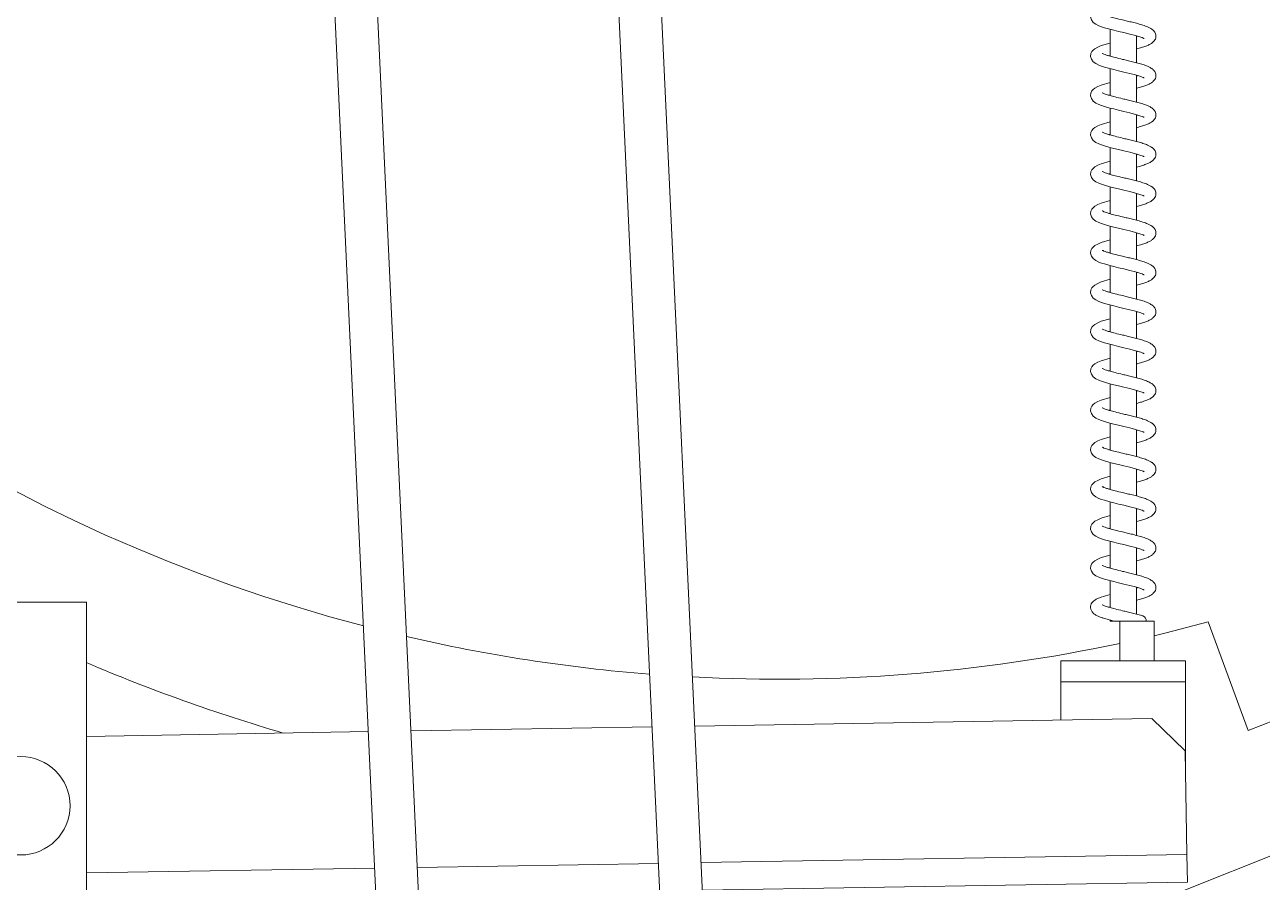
# Model space of a CAD drawing. Extents: x -2187 to 96136, y -11110 to 52208.
# Drawn here: x 42611.3 to 42988.3, y 19047.1 to 19308.3 of the extents above; entities that cross this region are included whole.
import ezdxf

# ---------------------------------------------------------------- set-up
doc = ezdxf.new("R2010")
doc.units = 0
doc.header["$LTSCALE"] = 1000
doc.header["$MEASUREMENT"] = 0

msp = doc.modelspace()

# ---------------------------------------------------------------- linework, layer by layer
at = {"color": 7, "linetype": 'Continuous', "lineweight": 15}
for p, q in [((42789.743, 19646.81), (42825.12, 18886.245)), ((42725.828, 18881.626), (42690.45, 19642.192)), ((42778.402, 19610.831), (42810.489, 18921.016)), ((42737.168, 18917.605), (42705.082, 19607.421)), ((42941.974, 19306.965), (42941.974, 19298.774)), ((42950.006, 19296.779), (42950.006, 19304.967)), ((42941.649, 19298.874), (42941.974, 19298.967)), ((42941.974, 19294.965), (42941.974, 19286.774)), ((42950.006, 19284.779), (42950.006, 19292.967)), ((42941.649, 19286.874), (42941.974, 19286.967)), ((42941.974, 19282.965), (42941.974, 19274.774)), ((42950.006, 19272.779), (42950.006, 19280.967)), ((42941.649, 19274.874), (42941.974, 19274.967)), ((42941.974, 19270.965), (42941.974, 19262.774)), ((42950.006, 19260.779), (42950.006, 19268.967)), ((42941.649, 19262.874), (42941.974, 19262.967)), ((42941.974, 19258.965), (42941.974, 19250.774)), ((42950.006, 19248.779), (42950.006, 19256.967)), ((42941.649, 19250.874), (42941.974, 19250.967)), ((42984.078, 19093.293), (43380.109, 19250.967)), ((42941.974, 19246.965), (42941.974, 19238.774)), ((42950.006, 19236.779), (42950.006, 19244.967)), ((42941.649, 19238.874), (42941.974, 19238.967)), ((42941.974, 19234.965), (42941.974, 19226.774)), ((42950.006, 19224.779), (42950.006, 19232.967)), ((42941.649, 19226.874), (42941.974, 19226.967)), ((42941.974, 19222.965), (42941.974, 19214.774)), ((42950.006, 19212.779), (42950.006, 19220.967)), ((42941.649, 19214.874), (42941.974, 19214.967)), ((42941.974, 19210.965), (42941.974, 19202.774)), ((42950.006, 19200.779), (42950.006, 19208.967)), ((42941.649, 19202.874), (42941.974, 19202.967)), ((42941.974, 19198.965), (42941.974, 19190.774)), ((42950.006, 19188.779), (42950.006, 19196.967)), ((42941.649, 19190.874), (42941.974, 19190.967)), ((42941.974, 19186.965), (42941.974, 19178.774)), ((42950.006, 19176.779), (42950.006, 19184.967)), ((42941.649, 19178.874), (42941.974, 19178.967)), ((42941.974, 19174.965), (42941.974, 19166.774)), ((42950.006, 19164.779), (42950.006, 19172.967)), ((42941.649, 19166.874), (42941.974, 19166.967)), ((42941.974, 19162.965), (42941.974, 19154.774)), ((42950.006, 19152.779), (42950.006, 19160.967)), ((42941.649, 19154.874), (42941.974, 19154.967)), ((42941.974, 19150.965), (42941.974, 19142.774)), ((42950.006, 19140.779), (42950.006, 19148.967)), ((42941.649, 19142.874), (42941.974, 19142.967)), ((42941.974, 19138.965), (42941.974, 19130.774)), ((42950.006, 19128.779), (42950.006, 19136.967)), ((42630.097, 19132.405), (42580.097, 19132.405)), ((42630.097, 19132.405), (42630.097, 19032.405)), ((42941.649, 19130.874), (42941.974, 19130.967)), ((42941.974, 19126.965), (42941.974, 19126.594)), ((42943.177, 19126.594), (42941.974, 19126.594)), ((42944.907, 19126.594), (42944.907, 19114.594)), ((42944.907, 19126.594), (42955.404, 19126.594)), ((42955.404, 19126.594), (42955.404, 19114.594)), ((42971.916, 19126.385), (42984.078, 19093.293)), ((42940.829, 19114.594), (42926.99, 19114.594)), ((42926.99, 19114.594), (42926.99, 19108.194)), ((42944.907, 19114.594), (42940.829, 19114.594)), ((42944.907, 19114.594), (42951.228, 19114.594)), ((42964.99, 19114.594), (42951.228, 19114.594)), ((42964.99, 19114.594), (42964.99, 19108.194)), ((42964.99, 19108.194), (42926.99, 19108.194)), ((42926.99, 19108.194), (42926.99, 19096.491)), ((42964.99, 19108.194), (42964.99, 19079.753)), ((42729.001, 19093.19), (42802.423, 19094.414)), ((42815.427, 19094.631), (42954.702, 19096.953)), ((42964.867, 19087.121), (42954.702, 19096.953)), ((42630.097, 19091.541), (42715.997, 19092.973)), ((42965.394, 19055.525), (42964.867, 19087.121)), ((43003.882, 19060.276), (42961.874, 19043.551)), ((42965.534, 19047.126), (42965.394, 19055.525)), ((42817.752, 19044.663), (42965.534, 19047.126))]:
    msp.add_line(p, q, dxfattribs=at)
at = {"color": 8, "linetype": 'Continuous', "lineweight": 15}
for p, q in [((42730.935, 19051.616), (42804.357, 19052.84)), ((42817.361, 19053.057), (42965.394, 19055.525)), ((42630.097, 19049.935), (42717.931, 19051.4))]:
    msp.add_line(p, q, dxfattribs=at)
at = {"color": 7, "linetype": 'Continuous', "lineweight": 15, "flags": 128}
for points in [[(42941.974, 19314.783), (42939.315, 19313.986), (42938.206, 19313.533), (42937.34, 19313.052), (42936.779, 19312.593), (42936.432, 19312.168), (42936.134, 19311.538), (42936.039, 19310.707), (42936.278, 19309.852), (42936.86, 19309.079), (42937.672, 19308.49), (42938.554, 19308.055), (42939.361, 19307.742), (42940.244, 19307.454), (42941.915, 19306.98), (42943.107, 19306.677), (42944.546, 19306.327), (42946.192, 19305.939), (42947.973, 19305.508), (42949.756, 19305.044), (42951.371, 19304.542), (42951.371, 19304.542)], [(42941.974, 19302.783), (42939.315, 19301.986), (42938.206, 19301.533), (42937.34, 19301.052), (42936.779, 19300.593), (42936.432, 19300.168), (42936.134, 19299.538), (42936.039, 19298.707), (42936.278, 19297.852), (42936.86, 19297.079), (42937.672, 19296.49), (42938.554, 19296.055), (42939.361, 19295.742), (42940.244, 19295.454), (42941.915, 19294.98), (42943.107, 19294.677), (42944.546, 19294.327), (42946.192, 19293.939), (42947.973, 19293.508), (42949.756, 19293.044), (42951.371, 19292.542), (42951.371, 19292.542)], [(42941.974, 19290.783), (42939.315, 19289.986), (42938.206, 19289.533), (42937.34, 19289.052), (42936.779, 19288.593), (42936.432, 19288.168), (42936.134, 19287.538), (42936.039, 19286.707), (42936.278, 19285.852), (42936.86, 19285.079), (42937.672, 19284.49), (42938.554, 19284.055), (42939.361, 19283.742), (42940.244, 19283.454), (42941.915, 19282.98), (42943.107, 19282.677), (42944.546, 19282.327), (42946.192, 19281.939), (42947.973, 19281.508), (42949.756, 19281.044), (42951.371, 19280.542), (42951.371, 19280.542)], [(42941.974, 19278.783), (42939.315, 19277.986), (42938.206, 19277.533), (42937.34, 19277.052), (42936.779, 19276.593), (42936.432, 19276.168), (42936.134, 19275.538), (42936.039, 19274.707), (42936.278, 19273.852), (42936.86, 19273.079), (42937.672, 19272.49), (42938.554, 19272.055), (42939.361, 19271.742), (42940.244, 19271.454), (42941.915, 19270.98), (42943.107, 19270.677), (42944.546, 19270.327), (42946.192, 19269.939), (42947.973, 19269.508), (42949.756, 19269.044), (42951.371, 19268.542), (42951.371, 19268.542)], [(42941.974, 19266.783), (42939.315, 19265.986), (42938.206, 19265.533), (42937.34, 19265.052), (42936.779, 19264.593), (42936.432, 19264.168), (42936.134, 19263.538), (42936.039, 19262.707), (42936.278, 19261.852), (42936.86, 19261.079), (42937.672, 19260.49), (42938.554, 19260.055), (42939.361, 19259.742), (42940.244, 19259.454), (42941.915, 19258.98), (42943.107, 19258.677), (42944.546, 19258.327), (42946.192, 19257.939), (42947.973, 19257.508), (42949.756, 19257.044), (42951.371, 19256.542), (42951.371, 19256.542)], [(42941.974, 19254.783), (42939.315, 19253.986), (42938.206, 19253.533), (42937.34, 19253.052), (42936.779, 19252.593), (42936.432, 19252.168), (42936.134, 19251.538), (42936.039, 19250.707), (42936.278, 19249.852), (42936.86, 19249.079), (42937.672, 19248.49), (42938.554, 19248.055), (42939.361, 19247.742), (42940.244, 19247.454), (42941.915, 19246.98), (42943.107, 19246.677), (42944.546, 19246.327), (42946.192, 19245.939), (42947.973, 19245.508), (42949.756, 19245.044), (42951.371, 19244.542), (42951.371, 19244.542)], [(42941.974, 19242.783), (42939.315, 19241.986), (42938.206, 19241.533), (42937.34, 19241.052), (42936.779, 19240.593), (42936.432, 19240.168), (42936.134, 19239.538), (42936.039, 19238.707), (42936.278, 19237.852), (42936.86, 19237.079), (42937.672, 19236.49), (42938.554, 19236.055), (42939.361, 19235.742), (42940.244, 19235.454), (42941.915, 19234.98), (42943.107, 19234.677), (42944.546, 19234.327), (42946.192, 19233.939), (42947.973, 19233.508), (42949.756, 19233.044), (42951.371, 19232.542), (42951.371, 19232.542)], [(42941.974, 19230.783), (42939.315, 19229.986), (42938.206, 19229.533), (42937.34, 19229.052), (42936.779, 19228.593), (42936.432, 19228.168), (42936.134, 19227.538), (42936.039, 19226.707), (42936.278, 19225.852), (42936.86, 19225.079), (42937.672, 19224.49), (42938.554, 19224.055), (42939.361, 19223.742), (42940.244, 19223.454), (42941.915, 19222.98), (42943.107, 19222.677), (42944.546, 19222.327), (42946.192, 19221.939), (42947.973, 19221.508), (42949.756, 19221.044), (42951.371, 19220.542), (42951.371, 19220.542)], [(42941.974, 19218.783), (42939.315, 19217.986), (42938.206, 19217.533), (42937.34, 19217.052), (42936.779, 19216.593), (42936.432, 19216.168), (42936.134, 19215.538), (42936.039, 19214.707), (42936.278, 19213.852), (42936.86, 19213.079), (42937.672, 19212.49), (42938.554, 19212.055), (42939.361, 19211.742), (42940.244, 19211.454), (42941.915, 19210.98), (42943.107, 19210.677), (42944.546, 19210.327), (42946.192, 19209.939), (42947.973, 19209.508), (42949.756, 19209.044), (42951.371, 19208.542), (42951.371, 19208.542)], [(42941.974, 19206.783), (42939.315, 19205.986), (42938.206, 19205.533), (42937.34, 19205.052), (42936.779, 19204.593), (42936.432, 19204.168), (42936.134, 19203.538), (42936.039, 19202.707), (42936.278, 19201.852), (42936.86, 19201.079), (42937.672, 19200.49), (42938.554, 19200.055), (42939.361, 19199.742), (42940.244, 19199.454), (42941.915, 19198.98), (42943.107, 19198.677), (42944.546, 19198.327), (42946.192, 19197.939), (42947.973, 19197.508), (42949.756, 19197.044), (42951.371, 19196.542), (42951.371, 19196.542)], [(42941.974, 19194.783), (42939.315, 19193.986), (42938.206, 19193.533), (42937.34, 19193.052), (42936.779, 19192.593), (42936.432, 19192.168), (42936.134, 19191.538), (42936.039, 19190.707), (42936.278, 19189.852), (42936.86, 19189.079), (42937.672, 19188.49), (42938.554, 19188.055), (42939.361, 19187.742), (42940.244, 19187.454), (42941.915, 19186.98), (42943.107, 19186.677), (42944.546, 19186.327), (42946.192, 19185.939), (42947.973, 19185.508), (42949.756, 19185.044), (42951.371, 19184.542), (42951.371, 19184.542)], [(42941.974, 19182.783), (42939.315, 19181.986), (42938.206, 19181.533), (42937.34, 19181.052), (42936.779, 19180.593), (42936.432, 19180.168), (42936.134, 19179.538), (42936.039, 19178.707), (42936.278, 19177.852), (42936.86, 19177.079), (42937.672, 19176.49), (42938.554, 19176.055), (42939.361, 19175.742), (42940.244, 19175.454), (42941.915, 19174.98), (42943.107, 19174.677), (42944.546, 19174.327), (42946.192, 19173.939), (42947.973, 19173.508), (42949.756, 19173.044), (42951.371, 19172.542), (42951.371, 19172.542)], [(42941.974, 19170.783), (42939.315, 19169.986), (42938.206, 19169.533), (42937.34, 19169.052), (42936.779, 19168.593), (42936.432, 19168.168), (42936.134, 19167.538), (42936.039, 19166.707), (42936.278, 19165.852), (42936.86, 19165.079), (42937.672, 19164.49), (42938.554, 19164.055), (42939.361, 19163.742), (42940.244, 19163.454), (42941.915, 19162.98), (42943.107, 19162.677), (42944.546, 19162.327), (42946.192, 19161.939), (42947.973, 19161.508), (42949.756, 19161.044), (42951.371, 19160.542), (42951.371, 19160.542)], [(42941.974, 19158.783), (42939.315, 19157.986), (42938.206, 19157.533), (42937.34, 19157.052), (42936.779, 19156.593), (42936.432, 19156.168), (42936.134, 19155.538), (42936.039, 19154.707), (42936.278, 19153.852), (42936.86, 19153.079), (42937.672, 19152.49), (42938.554, 19152.055), (42939.361, 19151.742), (42940.244, 19151.454), (42941.915, 19150.98), (42943.107, 19150.677), (42944.546, 19150.327), (42946.192, 19149.939), (42947.973, 19149.508), (42949.756, 19149.044), (42951.371, 19148.542), (42951.371, 19148.542)], [(42941.974, 19146.783), (42939.315, 19145.986), (42938.206, 19145.533), (42937.34, 19145.052), (42936.779, 19144.593), (42936.432, 19144.168), (42936.134, 19143.538), (42936.039, 19142.707), (42936.278, 19141.852), (42936.86, 19141.079), (42937.672, 19140.49), (42938.554, 19140.055), (42939.361, 19139.742), (42940.244, 19139.454), (42941.915, 19138.98), (42943.107, 19138.677), (42944.546, 19138.327), (42946.192, 19137.939), (42947.973, 19137.508), (42949.756, 19137.044), (42951.371, 19136.542), (42951.371, 19136.542)], [(42955.404, 19122.206), (42959.087, 19123.086), (42971.916, 19126.385)]]:
    msp.add_lwpolyline(points, dxfattribs=at)
at = {"color": 7, "linetype": 'Continuous', "lineweight": 15}
msp.add_circle((42610.097, 19070.405), 15, dxfattribs=at)
for centre, radius, start, end in [((42840.995, 19608.94), 500, 180.43809, 255.34526), ((42951.291, 19126.632), 1.731, 358.74922, 65.94886), ((42840.995, 19608.94), 500, 256.89931, 265.48973), ((42840.995, 19608.94), 500, 266.98888, 281.9949), ((42840.995, 19608.94), 538, 246.92078, 253.709)]:
    msp.add_arc(centre, radius, start, end, dxfattribs=at)
for points, knots in [([(42950.006, 19300.969), (42950.305, 19301.048), (42951.103, 19301.257), (42952.255, 19301.605), (42953.444, 19302.044), (42954.369, 19302.496), (42955.015, 19302.953), (42955.447, 19303.398), (42955.835, 19304.04), (42955.976, 19304.738), (42955.917, 19305.352), (42955.76, 19305.815), (42955.538, 19306.195), (42955.351, 19306.441), (42955.191, 19306.608), (42955.074, 19306.712), (42955.001, 19306.771), (42954.926, 19306.824), (42954.809, 19306.908), (42954.552, 19307.088), (42954.137, 19307.353), (42953.335, 19307.749), (42952.133, 19308.188), (42950.493, 19308.662), (42948.86, 19309.076), (42947.292, 19309.456), (42945.495, 19309.876), (42943.676, 19310.316), (42942.042, 19310.744), (42940.869, 19311.109), (42940.082, 19311.382), (42939.621, 19311.617), (42939.6, 19311.613), (42939.593, 19311.612)], [0, 0, 0, 0, 0.0285952, 0.0761955, 0.1241062, 0.1716083, 0.2108316, 0.2395278, 0.2648766, 0.2981721, 0.3190702, 0.3454717, 0.358496, 0.3689234, 0.3768081, 0.3798698, 0.382417, 0.3847304, 0.3875432, 0.3958286, 0.4250802, 0.4717151, 0.5360947, 0.5921166, 0.6429562, 0.6890391, 0.7301891, 0.798723, 0.8495475, 0.8909822, 0.9342724, 0.9781317, 1, 1, 1, 1]), ([(42950.319, 19304.869), (42950.237, 19304.843), (42950.143, 19304.812), (42950.023, 19304.779), (42950.006, 19304.775)], [0, 0, 0, 0, 0.86299823, 1, 1, 1, 1]), ([(42951.371, 19304.542), (42951.614, 19304.454), (42952.037, 19304.301), (42952.315, 19304.176), (42952.351, 19304.174), (42952.365, 19304.174)], [0, 0, 0, 0, 0.4544799, 0.7918507, 1, 1, 1, 1]), ([(42950.006, 19288.969), (42950.305, 19289.048), (42951.103, 19289.257), (42952.255, 19289.605), (42953.444, 19290.044), (42954.369, 19290.496), (42955.015, 19290.953), (42955.447, 19291.398), (42955.835, 19292.04), (42955.976, 19292.738), (42955.917, 19293.352), (42955.76, 19293.815), (42955.538, 19294.195), (42955.351, 19294.441), (42955.191, 19294.608), (42955.074, 19294.712), (42955.001, 19294.771), (42954.926, 19294.824), (42954.809, 19294.908), (42954.552, 19295.088), (42954.137, 19295.353), (42953.335, 19295.749), (42952.133, 19296.188), (42950.493, 19296.662), (42948.86, 19297.076), (42947.292, 19297.456), (42945.495, 19297.876), (42943.676, 19298.316), (42942.042, 19298.744), (42940.869, 19299.109), (42940.082, 19299.382), (42939.621, 19299.617), (42939.6, 19299.613), (42939.593, 19299.612)], [0, 0, 0, 0, 0.0285952, 0.0761955, 0.1241062, 0.1716083, 0.2108316, 0.2395278, 0.2648766, 0.2981721, 0.3190702, 0.3454717, 0.358496, 0.3689234, 0.3768081, 0.3798698, 0.382417, 0.3847304, 0.3875432, 0.3958286, 0.4250802, 0.4717151, 0.5360947, 0.5921166, 0.6429562, 0.6890391, 0.7301891, 0.798723, 0.8495475, 0.8909822, 0.9342724, 0.9781317, 1, 1, 1, 1]), ([(42950.319, 19292.869), (42950.237, 19292.843), (42950.143, 19292.812), (42950.023, 19292.779), (42950.006, 19292.775)], [0, 0, 0, 0, 0.8629982, 1, 1, 1, 1]), ([(42951.371, 19292.542), (42951.614, 19292.454), (42952.037, 19292.301), (42952.315, 19292.176), (42952.351, 19292.174), (42952.365, 19292.174)], [0, 0, 0, 0, 0.4544799, 0.7918507, 1, 1, 1, 1]), ([(42950.006, 19276.969), (42950.305, 19277.048), (42951.103, 19277.257), (42952.255, 19277.605), (42953.444, 19278.044), (42954.369, 19278.496), (42955.015, 19278.953), (42955.447, 19279.398), (42955.835, 19280.04), (42955.976, 19280.738), (42955.917, 19281.352), (42955.76, 19281.815), (42955.538, 19282.195), (42955.351, 19282.441), (42955.191, 19282.608), (42955.074, 19282.712), (42955.001, 19282.771), (42954.926, 19282.824), (42954.809, 19282.908), (42954.552, 19283.088), (42954.137, 19283.353), (42953.335, 19283.749), (42952.133, 19284.188), (42950.493, 19284.662), (42948.86, 19285.076), (42947.292, 19285.456), (42945.495, 19285.876), (42943.676, 19286.316), (42942.042, 19286.744), (42940.869, 19287.109), (42940.082, 19287.382), (42939.621, 19287.617), (42939.6, 19287.613), (42939.593, 19287.612)], [0, 0, 0, 0, 0.0285952, 0.0761955, 0.1241062, 0.1716083, 0.2108316, 0.2395278, 0.2648766, 0.2981721, 0.3190702, 0.3454717, 0.358496, 0.3689234, 0.3768081, 0.3798698, 0.382417, 0.3847304, 0.3875432, 0.3958286, 0.4250802, 0.4717151, 0.5360947, 0.5921166, 0.6429562, 0.6890391, 0.7301891, 0.798723, 0.8495475, 0.8909822, 0.9342724, 0.9781317, 1, 1, 1, 1]), ([(42950.319, 19280.869), (42950.237, 19280.843), (42950.143, 19280.812), (42950.023, 19280.779), (42950.006, 19280.775)], [0, 0, 0, 0, 0.86299823, 1, 1, 1, 1]), ([(42951.371, 19280.542), (42951.614, 19280.454), (42952.037, 19280.301), (42952.315, 19280.176), (42952.351, 19280.174), (42952.365, 19280.174)], [0, 0, 0, 0, 0.4544799, 0.7918507, 1, 1, 1, 1]), ([(42950.006, 19264.969), (42950.305, 19265.048), (42951.103, 19265.257), (42952.255, 19265.605), (42953.444, 19266.044), (42954.369, 19266.496), (42955.015, 19266.953), (42955.447, 19267.398), (42955.835, 19268.04), (42955.976, 19268.738), (42955.917, 19269.352), (42955.76, 19269.815), (42955.538, 19270.195), (42955.351, 19270.441), (42955.191, 19270.608), (42955.074, 19270.712), (42955.001, 19270.771), (42954.926, 19270.824), (42954.809, 19270.908), (42954.552, 19271.088), (42954.137, 19271.353), (42953.335, 19271.749), (42952.133, 19272.188), (42950.493, 19272.662), (42948.86, 19273.076), (42947.292, 19273.456), (42945.495, 19273.876), (42943.676, 19274.316), (42942.042, 19274.744), (42940.869, 19275.109), (42940.082, 19275.382), (42939.621, 19275.617), (42939.6, 19275.613), (42939.593, 19275.612)], [0, 0, 0, 0, 0.0285952, 0.0761955, 0.1241062, 0.1716083, 0.2108316, 0.2395278, 0.2648766, 0.2981721, 0.3190702, 0.3454717, 0.358496, 0.3689234, 0.3768081, 0.3798698, 0.382417, 0.3847304, 0.3875432, 0.3958286, 0.4250802, 0.4717151, 0.5360947, 0.5921166, 0.6429562, 0.6890391, 0.7301891, 0.798723, 0.8495475, 0.8909822, 0.9342724, 0.9781317, 1, 1, 1, 1]), ([(42950.319, 19268.869), (42950.237, 19268.843), (42950.143, 19268.812), (42950.023, 19268.779), (42950.006, 19268.775)], [0, 0, 0, 0, 0.8629982, 1, 1, 1, 1]), ([(42951.371, 19268.542), (42951.614, 19268.454), (42952.037, 19268.301), (42952.315, 19268.176), (42952.351, 19268.174), (42952.365, 19268.174)], [0, 0, 0, 0, 0.45447993, 0.7918507, 1, 1, 1, 1]), ([(42950.006, 19252.969), (42950.305, 19253.048), (42951.103, 19253.257), (42952.255, 19253.605), (42953.444, 19254.044), (42954.369, 19254.496), (42955.015, 19254.953), (42955.447, 19255.398), (42955.835, 19256.04), (42955.976, 19256.738), (42955.917, 19257.352), (42955.76, 19257.815), (42955.538, 19258.195), (42955.351, 19258.441), (42955.191, 19258.608), (42955.074, 19258.712), (42955.001, 19258.771), (42954.926, 19258.824), (42954.809, 19258.908), (42954.552, 19259.088), (42954.137, 19259.353), (42953.335, 19259.749), (42952.133, 19260.188), (42950.493, 19260.662), (42948.86, 19261.076), (42947.292, 19261.456), (42945.495, 19261.876), (42943.676, 19262.316), (42942.042, 19262.744), (42940.869, 19263.109), (42940.082, 19263.382), (42939.621, 19263.617), (42939.6, 19263.613), (42939.593, 19263.612)], [0, 0, 0, 0, 0.0285952, 0.0761955, 0.1241062, 0.1716083, 0.2108316, 0.2395278, 0.2648766, 0.2981721, 0.3190702, 0.3454717, 0.358496, 0.3689234, 0.3768081, 0.3798698, 0.382417, 0.3847304, 0.3875432, 0.3958286, 0.4250802, 0.4717151, 0.5360947, 0.5921166, 0.6429562, 0.6890391, 0.7301891, 0.798723, 0.8495475, 0.8909822, 0.9342724, 0.9781317, 1, 1, 1, 1]), ([(42950.319, 19256.869), (42950.237, 19256.843), (42950.143, 19256.812), (42950.023, 19256.779), (42950.006, 19256.775)], [0, 0, 0, 0, 0.8629982, 1, 1, 1, 1]), ([(42951.371, 19256.542), (42951.614, 19256.454), (42952.037, 19256.301), (42952.315, 19256.176), (42952.351, 19256.174), (42952.365, 19256.174)], [0, 0, 0, 0, 0.4544799, 0.7918507, 1, 1, 1, 1]), ([(42950.006, 19240.969), (42950.305, 19241.048), (42951.103, 19241.257), (42952.255, 19241.605), (42953.444, 19242.044), (42954.369, 19242.496), (42955.015, 19242.953), (42955.447, 19243.398), (42955.835, 19244.04), (42955.976, 19244.738), (42955.917, 19245.352), (42955.76, 19245.815), (42955.538, 19246.195), (42955.351, 19246.441), (42955.191, 19246.608), (42955.074, 19246.712), (42955.001, 19246.771), (42954.926, 19246.824), (42954.809, 19246.908), (42954.552, 19247.088), (42954.137, 19247.353), (42953.335, 19247.749), (42952.133, 19248.188), (42950.493, 19248.662), (42948.86, 19249.076), (42947.292, 19249.456), (42945.495, 19249.876), (42943.676, 19250.316), (42942.042, 19250.744), (42940.869, 19251.109), (42940.082, 19251.382), (42939.621, 19251.617), (42939.6, 19251.613), (42939.593, 19251.612)], [0, 0, 0, 0, 0.0285952, 0.0761955, 0.1241062, 0.1716083, 0.2108316, 0.2395278, 0.2648766, 0.2981721, 0.3190702, 0.3454717, 0.358496, 0.3689234, 0.3768081, 0.3798698, 0.382417, 0.3847304, 0.3875432, 0.3958286, 0.4250802, 0.4717151, 0.5360947, 0.5921166, 0.6429562, 0.6890391, 0.7301891, 0.798723, 0.8495475, 0.8909822, 0.9342724, 0.9781317, 1, 1, 1, 1]), ([(42950.319, 19244.869), (42950.237, 19244.843), (42950.143, 19244.812), (42950.023, 19244.779), (42950.006, 19244.775)], [0, 0, 0, 0, 0.8629982, 1, 1, 1, 1]), ([(42951.371, 19244.542), (42951.614, 19244.454), (42952.037, 19244.301), (42952.315, 19244.176), (42952.351, 19244.174), (42952.365, 19244.174)], [0, 0, 0, 0, 0.4544799, 0.7918507, 1, 1, 1, 1]), ([(42950.006, 19228.969), (42950.305, 19229.048), (42951.103, 19229.257), (42952.255, 19229.605), (42953.444, 19230.044), (42954.369, 19230.496), (42955.015, 19230.953), (42955.447, 19231.398), (42955.835, 19232.04), (42955.976, 19232.738), (42955.917, 19233.352), (42955.76, 19233.815), (42955.538, 19234.195), (42955.351, 19234.441), (42955.191, 19234.608), (42955.074, 19234.712), (42955.001, 19234.771), (42954.926, 19234.824), (42954.809, 19234.908), (42954.552, 19235.088), (42954.137, 19235.353), (42953.335, 19235.749), (42952.133, 19236.188), (42950.493, 19236.662), (42948.86, 19237.076), (42947.292, 19237.456), (42945.495, 19237.876), (42943.676, 19238.316), (42942.042, 19238.744), (42940.869, 19239.109), (42940.082, 19239.382), (42939.621, 19239.617), (42939.6, 19239.613), (42939.593, 19239.612)], [0, 0, 0, 0, 0.0285952, 0.0761955, 0.1241062, 0.1716083, 0.2108316, 0.2395278, 0.2648766, 0.2981721, 0.3190702, 0.3454717, 0.358496, 0.3689234, 0.3768081, 0.3798698, 0.382417, 0.3847304, 0.3875432, 0.3958286, 0.4250802, 0.4717151, 0.5360947, 0.5921166, 0.6429562, 0.6890391, 0.7301891, 0.798723, 0.8495475, 0.8909822, 0.9342724, 0.9781317, 1, 1, 1, 1]), ([(42950.319, 19232.869), (42950.237, 19232.843), (42950.143, 19232.812), (42950.023, 19232.779), (42950.006, 19232.775)], [0, 0, 0, 0, 0.8629982, 1, 1, 1, 1]), ([(42951.371, 19232.542), (42951.614, 19232.454), (42952.037, 19232.301), (42952.315, 19232.176), (42952.351, 19232.174), (42952.365, 19232.174)], [0, 0, 0, 0, 0.4544799, 0.7918507, 1, 1, 1, 1]), ([(42950.006, 19216.969), (42950.305, 19217.048), (42951.103, 19217.257), (42952.255, 19217.605), (42953.444, 19218.044), (42954.369, 19218.496), (42955.015, 19218.953), (42955.447, 19219.398), (42955.835, 19220.04), (42955.976, 19220.738), (42955.917, 19221.352), (42955.76, 19221.815), (42955.538, 19222.195), (42955.351, 19222.441), (42955.191, 19222.608), (42955.074, 19222.712), (42955.001, 19222.771), (42954.926, 19222.824), (42954.809, 19222.908), (42954.552, 19223.088), (42954.137, 19223.353), (42953.335, 19223.749), (42952.133, 19224.188), (42950.493, 19224.662), (42948.86, 19225.076), (42947.292, 19225.456), (42945.495, 19225.876), (42943.676, 19226.316), (42942.042, 19226.744), (42940.869, 19227.109), (42940.082, 19227.382), (42939.621, 19227.617), (42939.6, 19227.613), (42939.593, 19227.612)], [0, 0, 0, 0, 0.0285952, 0.0761955, 0.1241062, 0.1716083, 0.2108316, 0.2395278, 0.2648766, 0.2981721, 0.3190702, 0.3454717, 0.358496, 0.3689234, 0.3768081, 0.3798698, 0.382417, 0.3847304, 0.3875432, 0.3958286, 0.4250802, 0.4717151, 0.5360947, 0.5921166, 0.6429562, 0.6890391, 0.7301891, 0.798723, 0.8495475, 0.8909822, 0.9342724, 0.9781317, 1, 1, 1, 1]), ([(42950.319, 19220.869), (42950.237, 19220.843), (42950.143, 19220.812), (42950.023, 19220.779), (42950.006, 19220.775)], [0, 0, 0, 0, 0.86299823, 1, 1, 1, 1]), ([(42951.371, 19220.542), (42951.614, 19220.454), (42952.037, 19220.301), (42952.315, 19220.176), (42952.351, 19220.174), (42952.365, 19220.174)], [0, 0, 0, 0, 0.4544799, 0.7918507, 1, 1, 1, 1]), ([(42950.006, 19204.969), (42950.305, 19205.048), (42951.103, 19205.257), (42952.255, 19205.605), (42953.444, 19206.044), (42954.369, 19206.496), (42955.015, 19206.953), (42955.447, 19207.398), (42955.835, 19208.04), (42955.976, 19208.738), (42955.917, 19209.352), (42955.76, 19209.815), (42955.538, 19210.195), (42955.351, 19210.441), (42955.191, 19210.608), (42955.074, 19210.712), (42955.001, 19210.771), (42954.926, 19210.824), (42954.809, 19210.908), (42954.552, 19211.088), (42954.137, 19211.353), (42953.335, 19211.749), (42952.133, 19212.188), (42950.493, 19212.662), (42948.86, 19213.076), (42947.292, 19213.456), (42945.495, 19213.876), (42943.676, 19214.316), (42942.042, 19214.744), (42940.869, 19215.109), (42940.082, 19215.382), (42939.621, 19215.617), (42939.6, 19215.613), (42939.593, 19215.612)], [0, 0, 0, 0, 0.0285952, 0.0761955, 0.1241062, 0.1716083, 0.2108316, 0.2395278, 0.2648766, 0.2981721, 0.3190702, 0.3454717, 0.358496, 0.3689234, 0.3768081, 0.3798698, 0.382417, 0.3847304, 0.3875432, 0.3958286, 0.4250802, 0.4717151, 0.5360947, 0.5921166, 0.6429562, 0.6890391, 0.7301891, 0.798723, 0.8495475, 0.8909822, 0.9342724, 0.9781317, 1, 1, 1, 1]), ([(42950.319, 19208.869), (42950.237, 19208.843), (42950.143, 19208.812), (42950.023, 19208.779), (42950.006, 19208.775)], [0, 0, 0, 0, 0.8629982, 1, 1, 1, 1]), ([(42951.371, 19208.542), (42951.614, 19208.454), (42952.037, 19208.301), (42952.315, 19208.176), (42952.351, 19208.174), (42952.365, 19208.174)], [0, 0, 0, 0, 0.4544799, 0.7918507, 1, 1, 1, 1]), ([(42950.006, 19192.969), (42950.305, 19193.048), (42951.103, 19193.257), (42952.255, 19193.605), (42953.444, 19194.044), (42954.369, 19194.496), (42955.015, 19194.953), (42955.447, 19195.398), (42955.835, 19196.04), (42955.976, 19196.738), (42955.917, 19197.352), (42955.76, 19197.815), (42955.538, 19198.195), (42955.351, 19198.441), (42955.191, 19198.608), (42955.074, 19198.712), (42955.001, 19198.771), (42954.926, 19198.824), (42954.809, 19198.908), (42954.552, 19199.088), (42954.137, 19199.353), (42953.335, 19199.749), (42952.133, 19200.188), (42950.493, 19200.662), (42948.86, 19201.076), (42947.292, 19201.456), (42945.495, 19201.876), (42943.676, 19202.316), (42942.042, 19202.744), (42940.869, 19203.109), (42940.082, 19203.382), (42939.621, 19203.617), (42939.6, 19203.613), (42939.593, 19203.612)], [0, 0, 0, 0, 0.0285952, 0.0761955, 0.1241062, 0.1716083, 0.2108316, 0.2395278, 0.2648766, 0.2981721, 0.3190702, 0.3454717, 0.358496, 0.3689234, 0.3768081, 0.3798698, 0.382417, 0.3847304, 0.3875432, 0.3958286, 0.4250802, 0.4717151, 0.5360947, 0.5921166, 0.6429562, 0.6890391, 0.7301891, 0.798723, 0.8495475, 0.8909822, 0.9342724, 0.9781317, 1, 1, 1, 1]), ([(42950.319, 19196.869), (42950.237, 19196.843), (42950.143, 19196.812), (42950.023, 19196.779), (42950.006, 19196.775)], [0, 0, 0, 0, 0.8629982, 1, 1, 1, 1]), ([(42951.371, 19196.542), (42951.614, 19196.454), (42952.037, 19196.301), (42952.315, 19196.176), (42952.351, 19196.174), (42952.365, 19196.174)], [0, 0, 0, 0, 0.4544799, 0.7918507, 1, 1, 1, 1]), ([(42950.006, 19180.969), (42950.305, 19181.048), (42951.103, 19181.257), (42952.255, 19181.605), (42953.444, 19182.044), (42954.369, 19182.496), (42955.015, 19182.953), (42955.447, 19183.398), (42955.835, 19184.04), (42955.976, 19184.738), (42955.917, 19185.352), (42955.76, 19185.815), (42955.538, 19186.195), (42955.351, 19186.441), (42955.191, 19186.608), (42955.074, 19186.712), (42955.001, 19186.771), (42954.926, 19186.824), (42954.809, 19186.908), (42954.552, 19187.088), (42954.137, 19187.353), (42953.335, 19187.749), (42952.133, 19188.188), (42950.493, 19188.662), (42948.86, 19189.076), (42947.292, 19189.456), (42945.495, 19189.876), (42943.676, 19190.316), (42942.042, 19190.744), (42940.869, 19191.109), (42940.082, 19191.382), (42939.621, 19191.617), (42939.6, 19191.613), (42939.593, 19191.612)], [0, 0, 0, 0, 0.0285952, 0.0761955, 0.1241062, 0.1716083, 0.2108316, 0.2395278, 0.2648766, 0.2981721, 0.3190702, 0.3454717, 0.358496, 0.3689234, 0.3768081, 0.3798698, 0.382417, 0.3847304, 0.3875432, 0.3958286, 0.4250802, 0.4717151, 0.5360947, 0.5921166, 0.6429562, 0.6890391, 0.7301891, 0.798723, 0.8495475, 0.8909822, 0.9342724, 0.9781317, 1, 1, 1, 1]), ([(42950.319, 19184.869), (42950.237, 19184.843), (42950.143, 19184.812), (42950.023, 19184.779), (42950.006, 19184.775)], [0, 0, 0, 0, 0.86299823, 1, 1, 1, 1]), ([(42951.371, 19184.542), (42951.614, 19184.454), (42952.037, 19184.301), (42952.315, 19184.176), (42952.351, 19184.174), (42952.365, 19184.174)], [0, 0, 0, 0, 0.45447993, 0.7918507, 1, 1, 1, 1]), ([(42950.006, 19168.969), (42950.305, 19169.048), (42951.103, 19169.257), (42952.255, 19169.605), (42953.444, 19170.044), (42954.369, 19170.496), (42955.015, 19170.953), (42955.447, 19171.398), (42955.835, 19172.04), (42955.976, 19172.738), (42955.917, 19173.352), (42955.76, 19173.815), (42955.538, 19174.195), (42955.351, 19174.441), (42955.191, 19174.608), (42955.074, 19174.712), (42955.001, 19174.771), (42954.926, 19174.824), (42954.809, 19174.908), (42954.552, 19175.088), (42954.137, 19175.353), (42953.335, 19175.749), (42952.133, 19176.188), (42950.493, 19176.662), (42948.86, 19177.076), (42947.292, 19177.456), (42945.495, 19177.876), (42943.676, 19178.316), (42942.042, 19178.744), (42940.869, 19179.109), (42940.082, 19179.382), (42939.621, 19179.617), (42939.6, 19179.613), (42939.593, 19179.612)], [0, 0, 0, 0, 0.0285952, 0.0761955, 0.1241062, 0.1716083, 0.2108316, 0.2395278, 0.2648766, 0.2981721, 0.3190702, 0.3454717, 0.358496, 0.3689234, 0.3768081, 0.3798698, 0.382417, 0.3847304, 0.3875432, 0.3958286, 0.4250802, 0.4717151, 0.5360947, 0.5921166, 0.6429562, 0.6890391, 0.7301891, 0.798723, 0.8495475, 0.8909822, 0.9342724, 0.9781317, 1, 1, 1, 1]), ([(42950.319, 19172.869), (42950.237, 19172.843), (42950.143, 19172.812), (42950.023, 19172.779), (42950.006, 19172.775)], [0, 0, 0, 0, 0.8629982, 1, 1, 1, 1]), ([(42951.371, 19172.542), (42951.614, 19172.454), (42952.037, 19172.301), (42952.315, 19172.176), (42952.351, 19172.174), (42952.365, 19172.174)], [0, 0, 0, 0, 0.4544799, 0.7918507, 1, 1, 1, 1]), ([(42950.006, 19156.969), (42950.305, 19157.048), (42951.103, 19157.257), (42952.255, 19157.605), (42953.444, 19158.044), (42954.369, 19158.496), (42955.015, 19158.953), (42955.447, 19159.398), (42955.835, 19160.04), (42955.976, 19160.738), (42955.917, 19161.352), (42955.76, 19161.815), (42955.538, 19162.195), (42955.351, 19162.441), (42955.191, 19162.608), (42955.074, 19162.712), (42955.001, 19162.771), (42954.926, 19162.824), (42954.809, 19162.908), (42954.552, 19163.088), (42954.137, 19163.353), (42953.335, 19163.749), (42952.133, 19164.188), (42950.493, 19164.662), (42948.86, 19165.076), (42947.292, 19165.456), (42945.495, 19165.876), (42943.676, 19166.316), (42942.042, 19166.744), (42940.869, 19167.109), (42940.082, 19167.382), (42939.621, 19167.617), (42939.6, 19167.613), (42939.593, 19167.612)], [0, 0, 0, 0, 0.0285952, 0.0761955, 0.1241062, 0.1716083, 0.2108316, 0.2395278, 0.2648766, 0.2981721, 0.3190702, 0.3454717, 0.358496, 0.3689234, 0.3768081, 0.3798698, 0.382417, 0.3847304, 0.3875432, 0.3958286, 0.4250802, 0.4717151, 0.5360947, 0.5921166, 0.6429562, 0.6890391, 0.7301891, 0.798723, 0.8495475, 0.8909822, 0.9342724, 0.9781317, 1, 1, 1, 1]), ([(42950.319, 19160.869), (42950.237, 19160.843), (42950.143, 19160.812), (42950.023, 19160.779), (42950.006, 19160.775)], [0, 0, 0, 0, 0.8629982, 1, 1, 1, 1]), ([(42951.371, 19160.542), (42951.614, 19160.454), (42952.037, 19160.301), (42952.315, 19160.176), (42952.351, 19160.174), (42952.365, 19160.174)], [0, 0, 0, 0, 0.4544799, 0.7918507, 1, 1, 1, 1]), ([(42950.006, 19144.969), (42950.305, 19145.048), (42951.103, 19145.257), (42952.255, 19145.605), (42953.444, 19146.044), (42954.369, 19146.496), (42955.015, 19146.953), (42955.447, 19147.398), (42955.835, 19148.04), (42955.976, 19148.738), (42955.917, 19149.352), (42955.76, 19149.815), (42955.538, 19150.195), (42955.351, 19150.441), (42955.191, 19150.608), (42955.074, 19150.712), (42955.001, 19150.771), (42954.926, 19150.824), (42954.809, 19150.908), (42954.552, 19151.088), (42954.137, 19151.353), (42953.335, 19151.749), (42952.133, 19152.188), (42950.493, 19152.662), (42948.86, 19153.076), (42947.292, 19153.456), (42945.495, 19153.876), (42943.676, 19154.316), (42942.042, 19154.744), (42940.869, 19155.109), (42940.082, 19155.382), (42939.621, 19155.617), (42939.6, 19155.613), (42939.593, 19155.612)], [0, 0, 0, 0, 0.0285952, 0.0761955, 0.1241062, 0.1716083, 0.2108316, 0.2395278, 0.2648766, 0.2981721, 0.3190702, 0.3454717, 0.358496, 0.3689234, 0.3768081, 0.3798698, 0.382417, 0.3847304, 0.3875432, 0.3958286, 0.4250802, 0.4717151, 0.5360947, 0.5921166, 0.6429562, 0.6890391, 0.7301891, 0.798723, 0.8495475, 0.8909822, 0.9342724, 0.9781317, 1, 1, 1, 1]), ([(42950.319, 19148.869), (42950.237, 19148.843), (42950.143, 19148.812), (42950.023, 19148.779), (42950.006, 19148.775)], [0, 0, 0, 0, 0.8629982, 1, 1, 1, 1]), ([(42951.371, 19148.542), (42951.614, 19148.454), (42952.037, 19148.301), (42952.315, 19148.176), (42952.351, 19148.174), (42952.365, 19148.174)], [0, 0, 0, 0, 0.4544799, 0.7918507, 1, 1, 1, 1]), ([(42951.991, 19140.215), (42951.481, 19140.368), (42950.508, 19140.661), (42948.856, 19141.076), (42947.293, 19141.456), (42945.495, 19141.876), (42943.676, 19142.316), (42942.042, 19142.744), (42940.869, 19143.109), (42940.082, 19143.382), (42939.621, 19143.617), (42939.6, 19143.613), (42939.593, 19143.612)], [0, 0, 0, 0, 0.1207616, 0.230352, 0.3296888, 0.4183924, 0.5661249, 0.6756828, 0.7649999, 0.8583169, 0.9528604, 1, 1, 1, 1]), ([(42950.006, 19132.969), (42950.305, 19133.048), (42951.103, 19133.257), (42952.255, 19133.605), (42953.444, 19134.044), (42954.369, 19134.496), (42955.015, 19134.953), (42955.447, 19135.398), (42955.835, 19136.04), (42955.976, 19136.738), (42955.917, 19137.352), (42955.76, 19137.815), (42955.538, 19138.195), (42955.351, 19138.441), (42955.191, 19138.608), (42955.074, 19138.712), (42955.001, 19138.771), (42954.926, 19138.824), (42954.809, 19138.908), (42954.552, 19139.088), (42954.135, 19139.353), (42953.351, 19139.748), (42952.49, 19140.043), (42951.991, 19140.215)], [0, 0, 0, 0, 0.0533398, 0.1421307, 0.2315006, 0.3201082, 0.3932731, 0.4468014, 0.4940856, 0.556193, 0.5951751, 0.644423, 0.6687177, 0.6881683, 0.702876, 0.7085871, 0.7133385, 0.7176538, 0.7229006, 0.7383558, 0.79292, 0.8799101, 1, 1, 1, 1]), ([(42950.319, 19136.869), (42950.237, 19136.843), (42950.143, 19136.812), (42950.023, 19136.779), (42950.006, 19136.775)], [0, 0, 0, 0, 0.8629982, 1, 1, 1, 1]), ([(42951.371, 19136.542), (42951.614, 19136.454), (42952.037, 19136.301), (42952.315, 19136.176), (42952.351, 19136.174), (42952.365, 19136.174)], [0, 0, 0, 0, 0.4544799, 0.7918507, 1, 1, 1, 1]), ([(42941.974, 19134.783), (42941.041, 19134.526), (42939.634, 19134.139), (42938.194, 19133.549), (42937.37, 19133.102), (42936.82, 19132.66), (42936.415, 19132.189), (42936.07, 19131.491), (42935.987, 19130.665), (42936.244, 19129.782), (42936.859, 19129.014), (42937.612, 19128.497), (42938.472, 19128.076), (42939.36, 19127.734), (42940.423, 19127.392), (42941.691, 19127.032), (42942.801, 19126.751), (42943.333, 19126.622), (42943.447, 19126.594)], [0, 0, 0, 0, 0.1441838, 0.2175188, 0.2869778, 0.3417993, 0.3808087, 0.4232478, 0.4753017, 0.5333205, 0.5993913, 0.6709663, 0.7352311, 0.786835, 0.8393703, 0.9273316, 0.984457, 1, 1, 1, 1]), ([(42951.991, 19128.215), (42951.481, 19128.368), (42950.508, 19128.661), (42948.856, 19129.076), (42947.293, 19129.456), (42945.495, 19129.876), (42943.676, 19130.316), (42942.042, 19130.744), (42940.869, 19131.109), (42940.082, 19131.382), (42939.621, 19131.617), (42939.6, 19131.613), (42939.593, 19131.612)], [0, 0, 0, 0, 0.1207616, 0.230352, 0.3296888, 0.4183924, 0.5661249, 0.6756828, 0.7649999, 0.8583169, 0.9528604, 1, 1, 1, 1]), ([(42943.446, 19126.594), (42943.445, 19126.594), (42943.435, 19126.594), (42943.496, 19126.594), (42943.698, 19126.594), (42944.287, 19126.594), (42945.525, 19126.594), (42947.397, 19126.594), (42949.662, 19126.594), (42951.61, 19126.594), (42952.63, 19126.594), (42953.022, 19126.594)], [0, 0, 0, 0, 0.00214, 0.0202984, 0.0500026, 0.1088082, 0.2269173, 0.4187211, 0.6176175, 0.8529973, 1, 1, 1, 1])]:
    msp.add_open_spline(points, degree=3, knots=knots, dxfattribs=at)

doc.saveas('drawing.dxf')
